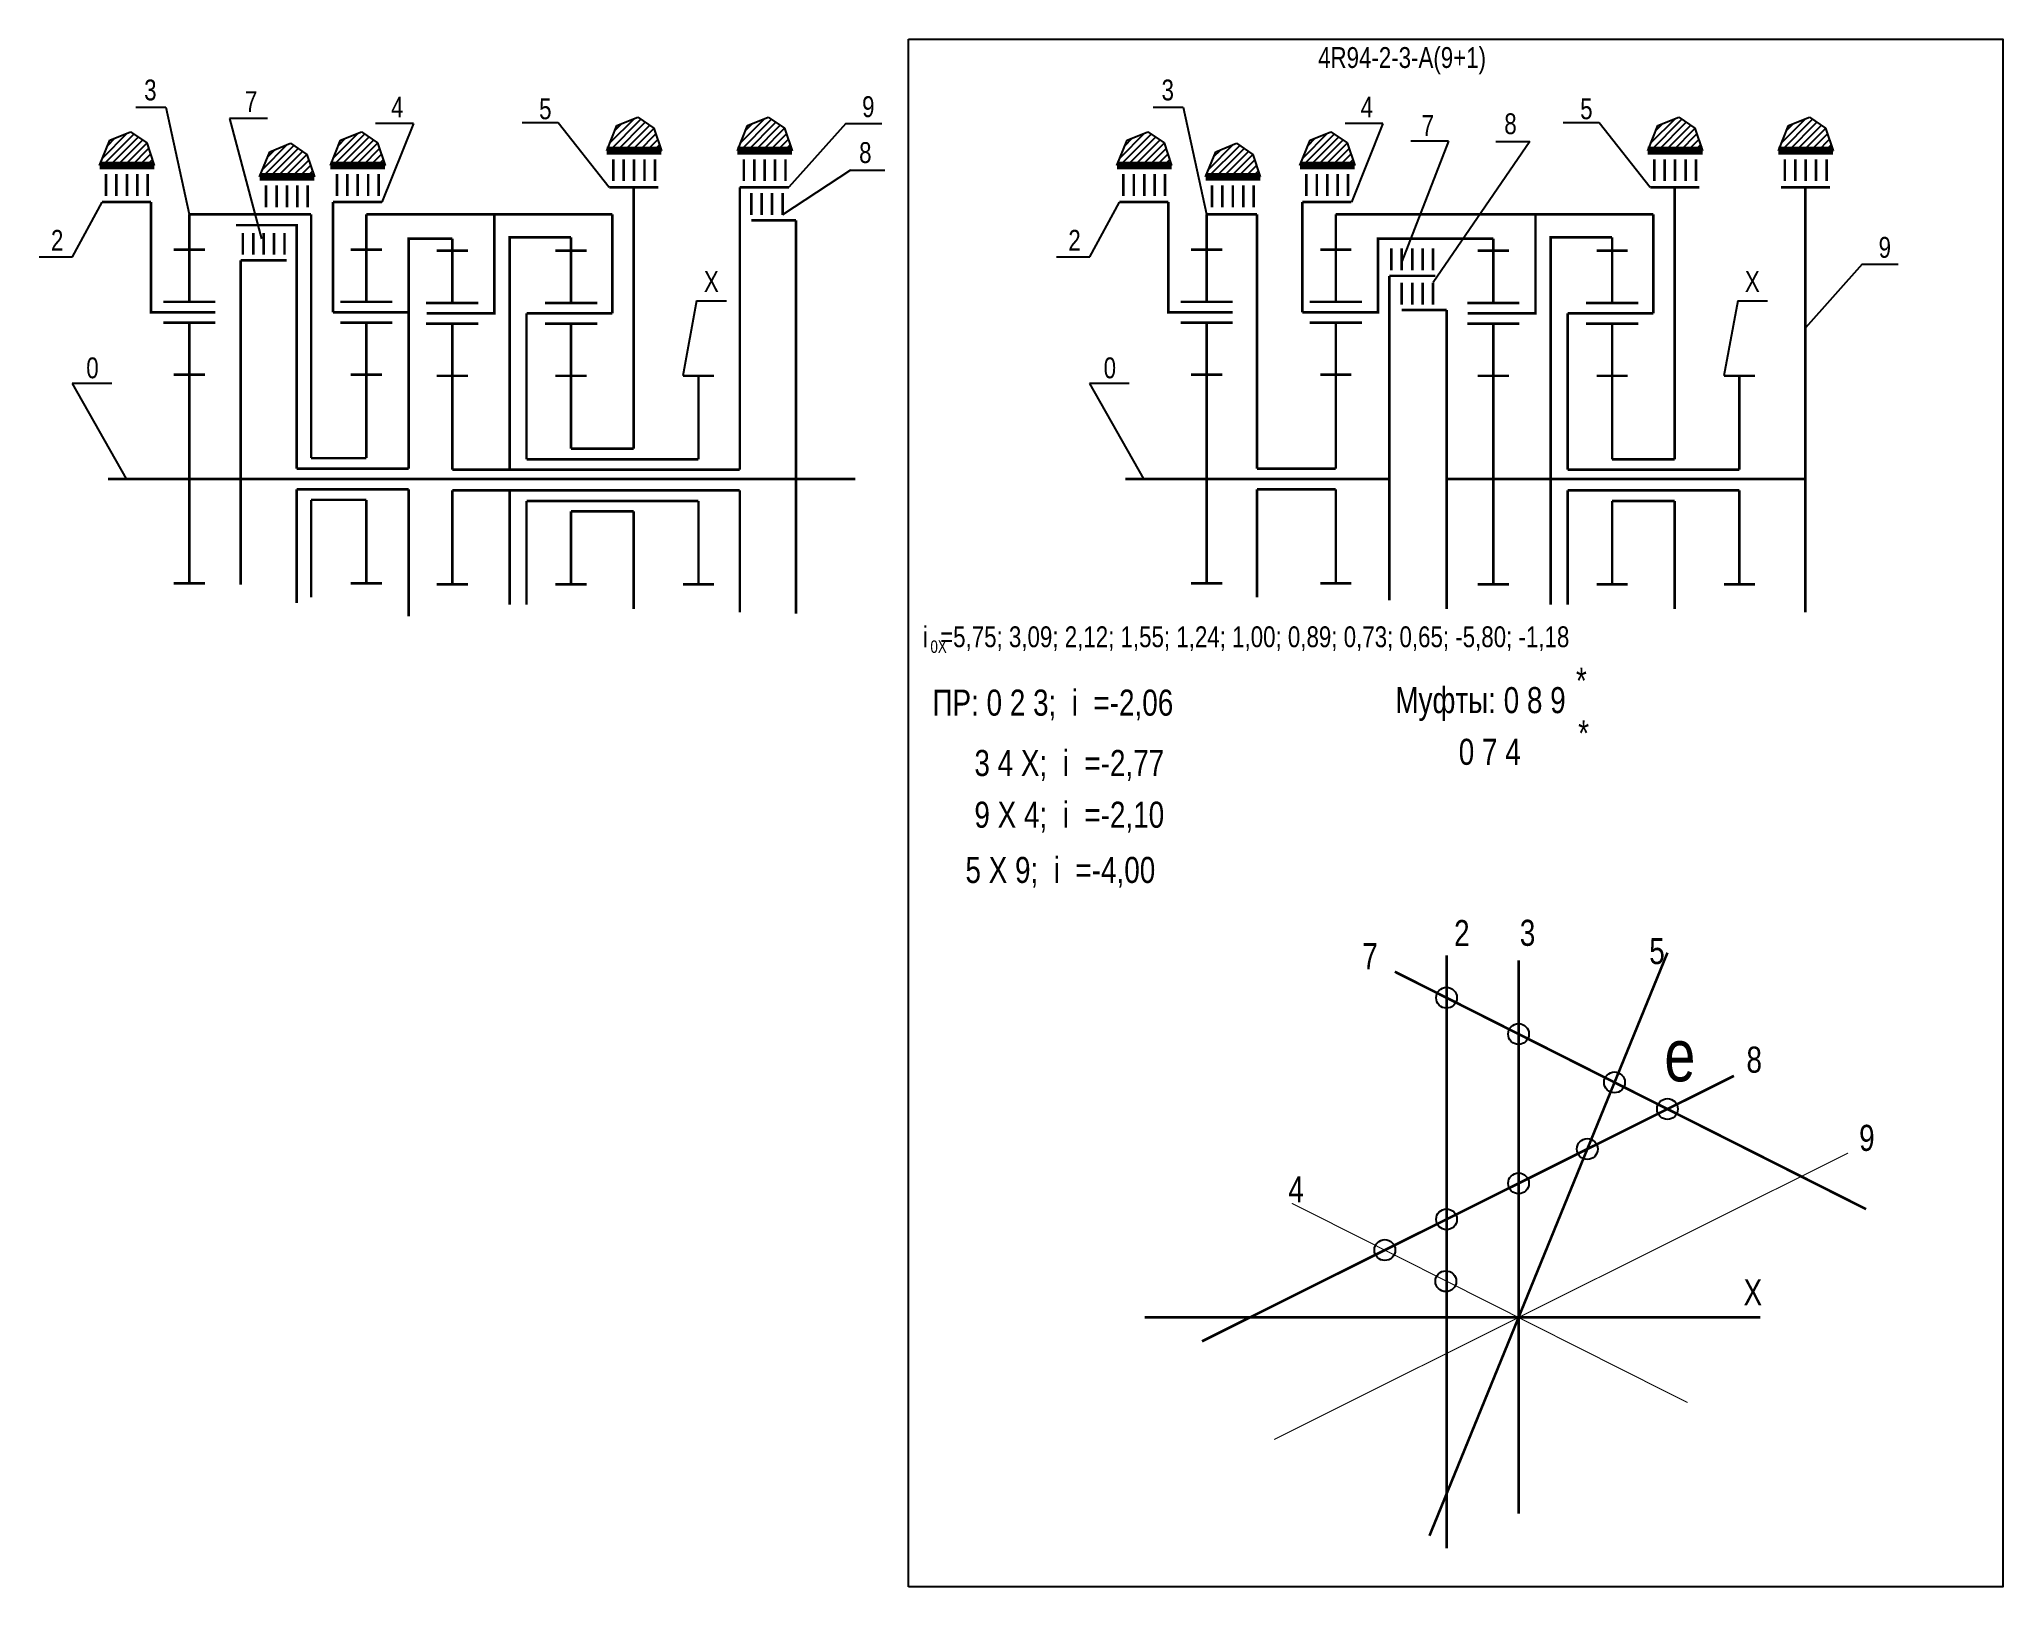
# Model space of a CAD drawing. Extents: x -519 to -142, y 153 to 450.
import ezdxf

# ---------------------------------------------------------------- set-up
doc = ezdxf.new("R2010")
doc.units = 0
doc.header["$LTSCALE"] = 15
doc.layers.get('DEFPOINTS').update_dxf_attribs({"linetype": 'CONTINUOUS'})
doc.layers.add('DIM', color=92, linetype='CONTINUOUS')
doc.layers.add('MAIN', color=5, linetype='CONTINUOUS')
doc.styles.add('AMK', font='amk.shx', dxfattribs={"width": 0.8})

msp = doc.modelspace()

# ---------------------------------------------------------------- hatches: boundary and pattern name
at = {"layer": 'DIM'}
h = msp.add_hatch(dxfattribs=at)
h.set_pattern_fill('_USER', color=0, angle=45, style=0, pattern_type=0)
h.set_pattern_definition([(45, (-158.0659, 2.7853), (-0.7071068, 0.7071068), [])])
h.paths.add_polyline_path([(-408.36, 433.3), (-410.31, 428.48), (-399.81, 428.48), (-401.26, 432.81), (-404.37, 434.92)])
h = msp.add_hatch(dxfattribs=at)
h.set_pattern_fill('_USER', color=0, angle=45, style=0, pattern_type=0)
h.set_pattern_definition([(45, (-133.0024, 2.7853), (-0.7071068, 0.7071068), [])])
h.paths.add_polyline_path([(-383.3, 433.3), (-385.24, 428.48), (-374.75, 428.48), (-376.19, 432.81), (-379.31, 434.92)])
h = msp.add_hatch(dxfattribs=at)
h.set_pattern_fill('_USER', color=0, angle=45, style=0, pattern_type=0)
h.set_pattern_definition([(45, (41.7021, 2.7853), (-0.7071068, 0.7071068), [])])
h.paths.add_polyline_path([(-208.59, 433.3), (-210.54, 428.48), (-200.04, 428.48), (-201.49, 432.81), (-204.61, 434.92)])
h = msp.add_hatch(dxfattribs=at)
h.set_pattern_fill('_USER', color=0, angle=45, style=0, pattern_type=0)
h.set_pattern_definition([(45, (66.7656, 2.7853), (-0.7071068, 0.7071068), [])])
h.paths.add_polyline_path([(-183.53, 433.3), (-185.47, 428.48), (-174.98, 428.48), (-176.43, 432.81), (-179.54, 434.92)])
h = msp.add_hatch(dxfattribs=at)
h.set_pattern_fill('_USER', color=0, angle=45, style=0, pattern_type=0)
h.set_pattern_definition([(45, (-255.3971, -0.0486), (-0.7071068, 0.7071068), [])])
h.paths.add_polyline_path([(-505.69, 430.47), (-507.64, 425.65), (-497.14, 425.65), (-498.59, 429.97), (-501.7, 432.09)])
h = msp.add_hatch(dxfattribs=at)
h.set_pattern_fill('_USER', color=0, angle=45, style=0, pattern_type=0)
h.set_pattern_definition([(45, (-224.6767, -2.2392), (-0.7071068, 0.7071068), [])])
h.paths.add_polyline_path([(-474.97, 428.28), (-476.92, 423.46), (-466.42, 423.46), (-467.87, 427.78), (-470.98, 429.9)])
h = msp.add_hatch(dxfattribs=at)
h.set_pattern_fill('_USER', color=0, angle=45, style=0, pattern_type=0)
h.set_pattern_definition([(45, (-211.0951, -0.0486), (-0.7071068, 0.7071068), [])])
h.paths.add_polyline_path([(-461.39, 430.47), (-463.33, 425.65), (-452.84, 425.65), (-454.29, 429.97), (-457.4, 432.09)])
h = msp.add_hatch(dxfattribs=at)
h.set_pattern_fill('_USER', color=0, angle=45, style=0, pattern_type=0)
h.set_pattern_definition([(45, (-60.1665, -0.0486), (-0.7071068, 0.7071068), [])])
h.paths.add_polyline_path([(-310.46, 430.47), (-312.41, 425.65), (-301.91, 425.65), (-303.36, 429.97), (-306.47, 432.09)])
h = msp.add_hatch(dxfattribs=at)
h.set_pattern_fill('_USER', color=0, angle=45, style=0, pattern_type=0)
h.set_pattern_definition([(45, (-43.1641, -2.2392), (-0.7071068, 0.7071068), [])])
h.paths.add_polyline_path([(-293.46, 428.28), (-295.4, 423.46), (-284.91, 423.46), (-286.36, 427.78), (-289.47, 429.9)])
h = msp.add_hatch(dxfattribs=at)
h.set_pattern_fill('_USER', color=0, angle=45, style=0, pattern_type=0)
h.set_pattern_definition([(45, (-25.0451, -0.0486), (-0.7071068, 0.7071068), [])])
h.paths.add_polyline_path([(-275.34, 430.47), (-277.29, 425.65), (-266.79, 425.65), (-268.24, 429.97), (-271.35, 432.09)])

# ---------------------------------------------------------------- linework, layer by layer
at = {"layer": 'DEFPOINTS', "const_width": 0.2}
for points in [[(-192.9, 237.55), (-259.09, 270.91)], [(-296.08, 199.97), (-194.02, 250.91)], [(-282.25, 181.13), (-172.12, 236.1)], [(-202.92, 188.21), (-278.84, 226.46)]]:
    msp.add_lwpolyline(points, dxfattribs=at)
at = {"layer": 'DEFPOINTS', "color": 0, "lineweight": 50, "const_width": 0.5}
msp.add_lwpolyline([(-307.11, 204.55), (-188.97, 204.55)], dxfattribs=at)
at = {"layer": 'DIM', "color": 0}
for p, q in [((-500.69, 436.84), (-494.95, 436.84)), ((-494.95, 436.84), (-490.43, 416.29)), ((-475.43, 434.64), (-482.69, 434.64)), ((-482.69, 434.64), (-476.57, 411.59)), ((-447.42, 433.72), (-454.67, 433.72)), ((-447.42, 433.72), (-453.46, 418.63)), ((-426.56, 433.89), (-419.62, 433.89)), ((-419.62, 433.89), (-409.84, 421.47)), ((-410.31, 428.48), (-408.36, 433.3)), ((-408.36, 433.3), (-404.37, 434.92)), ((-404.37, 434.92), (-401.26, 432.81)), ((-385.24, 428.48), (-383.3, 433.3)), ((-383.3, 433.3), (-379.31, 434.92)), ((-379.31, 434.92), (-376.19, 432.81)), ((-364.44, 433.73), (-375.36, 421.47)), ((-364.44, 433.73), (-357.53, 433.73)), ((-305.46, 436.84), (-299.72, 436.84)), ((-299.72, 436.84), (-295.2, 416.29)), ((-261.37, 433.72), (-268.62, 433.72)), ((-261.37, 433.72), (-267.41, 418.63)), ((-226.79, 433.89), (-219.85, 433.89)), ((-219.85, 433.89), (-210.07, 421.47)), ((-210.54, 428.48), (-208.59, 433.3)), ((-208.59, 433.3), (-204.61, 434.92)), ((-204.61, 434.92), (-201.49, 432.81)), ((-185.47, 428.48), (-183.53, 433.3)), ((-183.53, 433.3), (-179.54, 434.92)), ((-179.54, 434.92), (-176.43, 432.81)), ((-507.64, 425.65), (-505.69, 430.47)), ((-505.69, 430.47), (-501.7, 432.09)), ((-501.7, 432.09), (-498.59, 429.97)), ((-498.59, 429.97), (-497.14, 425.65)), ((-474.97, 428.28), (-470.98, 429.9)), ((-470.98, 429.9), (-467.87, 427.78)), ((-463.33, 425.65), (-461.39, 430.47)), ((-461.39, 430.47), (-457.4, 432.09)), ((-457.4, 432.09), (-454.29, 429.97)), ((-454.29, 429.97), (-452.84, 425.65)), ((-401.26, 432.81), (-399.81, 428.48)), ((-376.19, 432.81), (-374.75, 428.48)), ((-312.41, 425.65), (-310.46, 430.47)), ((-310.46, 430.47), (-306.47, 432.09)), ((-306.47, 432.09), (-303.36, 429.97)), ((-303.36, 429.97), (-301.91, 425.65)), ((-293.46, 428.28), (-289.47, 429.9)), ((-289.47, 429.9), (-286.36, 427.78)), ((-277.29, 425.65), (-275.34, 430.47)), ((-275.34, 430.47), (-271.35, 432.09)), ((-271.35, 432.09), (-268.24, 429.97)), ((-268.24, 429.97), (-266.79, 425.65)), ((-248.76, 430.29), (-257.75, 407.23)), ((-248.76, 430.29), (-256.02, 430.29)), ((-233.16, 430.27), (-251.75, 403.16)), ((-239.73, 430.27), (-233.16, 430.27)), ((-201.49, 432.81), (-200.04, 428.48)), ((-176.43, 432.81), (-174.98, 428.48)), ((-476.92, 423.46), (-474.97, 428.28)), ((-467.87, 427.78), (-466.42, 423.46)), ((-295.4, 423.46), (-293.46, 428.28)), ((-286.36, 427.78), (-284.91, 423.46)), ((-363.53, 424.74), (-376.58, 416.15)), ((-363.53, 424.74), (-356.96, 424.74)), ((-512.86, 408.12), (-507.17, 418.63)), ((-317.62, 408.12), (-311.94, 418.63)), ((-519.21, 408.12), (-512.86, 408.12)), ((-323.98, 408.12), (-317.62, 408.12)), ((-169.38, 406.73), (-180.3, 394.46)), ((-169.38, 406.73), (-162.47, 406.73)), ((-393.06, 399.65), (-395.71, 385.27)), ((-393.06, 399.65), (-387.33, 399.65)), ((-193.29, 399.65), (-195.95, 385.27)), ((-193.29, 399.65), (-187.56, 399.65)), ((-505.28, 383.83), (-512.89, 383.83)), ((-512.89, 383.83), (-502.53, 365.47)), ((-310.05, 383.83), (-317.66, 383.83)), ((-317.66, 383.83), (-307.3, 365.47))]:
    msp.add_line(p, q, dxfattribs=at)
at = {"layer": 'DIM', "color": 0, "const_width": 0.5}
for points in [[(-494.97, 397.47), (-497.76, 397.47), (-497.76, 418.63)], [(-462.87, 397.47), (-462.87, 418.63)], [(-405.13, 371.27), (-405.13, 421.47)], [(-384.78, 367.27), (-384.78, 421.47)], [(-299.74, 397.47), (-302.53, 397.47), (-302.53, 418.63)], [(-276.82, 397.47), (-276.82, 418.63)], [(-205.37, 369.27), (-205.37, 421.47)], [(-180.3, 339.89), (-180.3, 421.47)], [(-490.43, 416.29), (-467.04, 416.29)], [(-467.04, 416.29), (-467.04, 397.47)], [(-456.46, 416.29), (-409.25, 416.29)], [(-435.49, 397.27), (-431.86, 397.27), (-431.86, 416.29)], [(-409.25, 416.29), (-409.25, 397.27)], [(-382.58, 415.1), (-373.98, 415.1)], [(-373.98, 415.1), (-373.98, 339.64)], [(-295.2, 416.29), (-285.53, 416.29)], [(-285.53, 416.29), (-285.53, 397.47)], [(-270.41, 416.29), (-209.48, 416.29)], [(-235.73, 397.27), (-232.09, 397.27), (-232.09, 416.29)], [(-209.48, 416.29), (-209.48, 397.27)], [(-481.45, 414.19), (-469.83, 414.19), (-469.83, 367.47)], [(-451.48, 397.47), (-448.35, 397.47), (-448.35, 411.57), (-439.97, 411.57)], [(-417.15, 411.87), (-428.96, 411.87), (-428.96, 367.27)], [(-265.43, 397.47), (-262.3, 397.47), (-262.3, 411.57), (-240.2, 411.57)], [(-217.38, 411.87), (-229.19, 411.87), (-229.19, 341.35)], [(-480.57, 407.45), (-471.74, 407.45)], [(-480.57, 407.45), (-480.57, 345.17)], [(-260.16, 404.46), (-251.34, 404.46)], [(-260.16, 404.46), (-260.16, 342.18)], [(-467.04, 397.47), (-467.04, 369.47)], [(-448.35, 397.47), (-448.35, 367.47)], [(-425.71, 397.27), (-425.71, 369.27)], [(-285.53, 397.47), (-285.53, 367.47)], [(-257.75, 397.91), (-249.15, 397.91)], [(-249.15, 397.91), (-249.15, 340.53)], [(-225.94, 397.27), (-225.94, 367.27)], [(-467.04, 369.47), (-456.46, 369.47)], [(-425.71, 369.27), (-392.71, 369.27)], [(-417.15, 371.27), (-405.13, 371.27)], [(-217.38, 369.27), (-205.37, 369.27)], [(-506.02, 365.47), (-498.83, 365.47)], [(-503.37, 365.47), (-459.93, 365.47)], [(-469.83, 367.47), (-448.35, 367.47)], [(-459.93, 365.47), (-362.6, 365.47)], [(-439.97, 367.27), (-384.78, 367.27)], [(-310.79, 365.47), (-303.6, 365.47)], [(-303.6, 365.47), (-260.16, 365.47)], [(-285.53, 367.47), (-270.41, 367.47)], [(-249.15, 365.47), (-180.3, 365.47)], [(-225.94, 367.27), (-192.95, 367.27)], [(-469.83, 363.47), (-448.35, 363.47)], [(-469.83, 363.47), (-469.83, 341.67)], [(-467.04, 361.47), (-467.04, 342.74)], [(-467.04, 361.47), (-456.46, 361.47)], [(-448.35, 363.47), (-448.35, 339.08)], [(-439.97, 363.27), (-384.78, 363.27)], [(-428.96, 363.27), (-428.96, 341.35)], [(-384.78, 339.89), (-384.78, 363.27)], [(-285.53, 363.47), (-285.53, 342.74)], [(-285.53, 363.47), (-270.41, 363.47)], [(-225.94, 363.27), (-192.95, 363.27)], [(-225.94, 363.27), (-225.94, 341.35)], [(-425.71, 361.27), (-392.71, 361.27)], [(-425.71, 361.27), (-425.71, 341.35)], [(-417.15, 359.27), (-405.13, 359.27)], [(-405.13, 340.55), (-405.13, 359.27)], [(-217.38, 361.27), (-205.37, 361.27)], [(-205.37, 340.55), (-205.37, 361.27)], [(-206.77, 274.55), (-252.44, 162.65)], [(-249.16, 274.08), (-249.16, 160.24)], [(-235.34, 273.08), (-235.34, 166.87)], [(-259.09, 270.91), (-168.64, 225.33)], [(-194.02, 250.91), (-296.08, 199.97)]]:
    msp.add_lwpolyline(points, dxfattribs=at)
at = {"layer": 'DIM', "color": 0}
for centre in [(-249.16, 265.91), (-235.34, 258.94), (-216.93, 249.66), (-206.77, 244.55), (-222.15, 236.87), (-235.34, 230.28), (-249.16, 223.38), (-261, 217.48), (-249.29, 211.5)]:
    msp.add_circle(centre, 2, dxfattribs=at)
at = {"layer": 'MAIN'}
for points in [[(-352.43, 152.87), (-352.43, 449.87)], [(-352.43, 449.87), (-142.43, 449.87), (-142.43, 152.87), (-352.43, 152.87)]]:
    msp.add_lwpolyline(points, dxfattribs=at)
at = {"layer": 'MAIN', "color": 0}
for points, const_width in [([(-507.64, 425.65), (-497.14, 425.65)], 1.5), ([(-463.33, 425.65), (-452.84, 425.65)], 1.5), ([(-410.31, 428.48), (-399.81, 428.48)], 1.5), ([(-401.07, 426.83), (-401.07, 422.64)], 0.5), ([(-385.24, 428.48), (-374.75, 428.48)], 1.5), ([(-376.01, 426.83), (-376.01, 422.64)], 0.5), ([(-312.41, 425.65), (-301.91, 425.65)], 1.5), ([(-277.29, 425.65), (-266.79, 425.65)], 1.5), ([(-210.54, 428.48), (-200.04, 428.48)], 1.5), ([(-201.3, 426.83), (-201.3, 422.64)], 0.5), ([(-185.47, 428.48), (-174.98, 428.48)], 1.5), ([(-176.24, 426.83), (-176.24, 422.64)], 0.5), ([(-498.4, 424), (-498.4, 419.8)], 0.5), ([(-476.92, 423.46), (-466.42, 423.46)], 1.5), ([(-467.68, 421.81), (-467.68, 417.61)], 0.5), ([(-454.1, 424), (-454.1, 419.8)], 0.5), ([(-303.17, 424), (-303.17, 419.8)], 0.5), ([(-295.4, 423.46), (-284.91, 423.46)], 1.5), ([(-286.17, 421.81), (-286.17, 417.61)], 0.5), ([(-268.05, 424), (-268.05, 419.8)], 0.5), ([(-507.17, 418.63), (-497.76, 418.63)], 0.5), ([(-462.87, 418.63), (-453.46, 418.63)], 0.5), ([(-409.84, 421.47), (-400.43, 421.47)], 0.5), ([(-384.78, 421.47), (-375.36, 421.47)], 0.5), ([(-376.58, 420.35), (-376.58, 416.15)], 0.5), ([(-311.94, 418.63), (-302.53, 418.63)], 0.5), ([(-276.82, 418.63), (-267.41, 418.63)], 0.5), ([(-210.07, 421.47), (-200.66, 421.47)], 0.5), ([(-185.01, 421.47), (-175.6, 421.47)], 0.5), ([(-490.43, 409.47), (-490.43, 416.29)], 0.5), ([(-456.46, 409.47), (-456.46, 416.29)], 0.5), ([(-295.2, 409.47), (-295.2, 416.29)], 0.5), ([(-270.41, 409.47), (-270.41, 416.29)], 0.5), ([(-472.15, 412.7), (-472.15, 408.5)], 0.5), ([(-439.97, 409.27), (-439.97, 411.57)], 0.5), ([(-417.15, 399.27), (-417.15, 411.87)], 0.5), ([(-240.2, 409.27), (-240.2, 411.57)], 0.5), ([(-217.38, 399.27), (-217.38, 411.87)], 0.5), ([(-490.43, 409.47), (-493.43, 409.47)], 0.5), ([(-490.43, 399.47), (-490.43, 409.47)], 0.5), ([(-490.43, 409.47), (-487.43, 409.47)], 0.5), ([(-456.46, 409.47), (-459.46, 409.47)], 0.5), ([(-456.46, 399.47), (-456.46, 409.47)], 0.5), ([(-456.46, 409.47), (-453.46, 409.47)], 0.5), ([(-439.97, 409.27), (-442.97, 409.27)], 0.5), ([(-439.97, 399.27), (-439.97, 409.27)], 0.5), ([(-439.97, 409.27), (-436.97, 409.27)], 0.5), ([(-417.15, 409.27), (-420.15, 409.27)], 0.5), ([(-417.15, 409.27), (-414.15, 409.27)], 0.5), ([(-295.2, 409.47), (-298.2, 409.47)], 0.5), ([(-295.2, 399.47), (-295.2, 409.47)], 0.5), ([(-295.2, 409.47), (-292.2, 409.47)], 0.5), ([(-270.41, 409.47), (-273.41, 409.47)], 0.5), ([(-270.41, 399.47), (-270.41, 409.47)], 0.5), ([(-270.41, 409.47), (-267.41, 409.47)], 0.5), ([(-251.75, 409.71), (-251.75, 405.51)], 0.5), ([(-240.2, 409.27), (-243.2, 409.27)], 0.5), ([(-240.2, 399.27), (-240.2, 409.27)], 0.5), ([(-240.2, 409.27), (-237.2, 409.27)], 0.5), ([(-217.38, 409.27), (-220.38, 409.27)], 0.5), ([(-217.38, 409.27), (-214.38, 409.27)], 0.5), ([(-251.75, 403.16), (-251.75, 398.96)], 0.5), ([(-490.43, 395.47), (-495.43, 395.47)], 0.5), ([(-485.43, 397.47), (-494.97, 397.47)], 0.5), ([(-490.43, 385.47), (-490.43, 395.47), (-485.43, 395.47)], 0.5), ([(-451.48, 397.47), (-462.87, 397.47)], 0.5), ([(-456.46, 395.47), (-461.46, 395.47)], 0.5), ([(-456.46, 385.47), (-456.46, 395.47), (-451.46, 395.47)], 0.5), ([(-435.49, 397.27), (-444.85, 397.27)], 0.5), ([(-409.25, 397.27), (-425.71, 397.27)], 0.5), ([(-295.2, 395.47), (-300.2, 395.47)], 0.5), ([(-290.2, 397.47), (-299.74, 397.47)], 0.5), ([(-295.2, 385.47), (-295.2, 395.47), (-290.2, 395.47)], 0.5), ([(-265.43, 397.47), (-276.82, 397.47)], 0.5), ([(-270.41, 395.47), (-275.41, 395.47)], 0.5), ([(-270.41, 385.47), (-270.41, 395.47), (-265.41, 395.47)], 0.5), ([(-235.73, 397.27), (-245.08, 397.27)], 0.5), ([(-209.48, 397.27), (-225.94, 397.27)], 0.5), ([(-439.97, 395.27), (-444.97, 395.27)], 0.5), ([(-439.97, 385.27), (-439.97, 395.27), (-434.97, 395.27)], 0.5), ([(-417.15, 395.27), (-422.15, 395.27)], 0.5), ([(-417.15, 385.27), (-417.15, 395.27), (-412.15, 395.27)], 0.5), ([(-240.2, 395.27), (-245.2, 395.27)], 0.5), ([(-240.2, 385.27), (-240.2, 395.27), (-235.2, 395.27)], 0.5), ([(-217.38, 395.27), (-222.38, 395.27)], 0.5), ([(-217.38, 385.27), (-217.38, 395.27), (-212.38, 395.27)], 0.5), ([(-490.43, 385.47), (-493.43, 385.47)], 0.5), ([(-490.43, 365.47), (-490.43, 385.47)], 0.5), ([(-490.43, 385.47), (-487.43, 385.47)], 0.5), ([(-456.46, 385.47), (-459.46, 385.47)], 0.5), ([(-456.46, 369.47), (-456.46, 385.47)], 0.5), ([(-456.46, 385.47), (-453.46, 385.47)], 0.5), ([(-439.97, 385.27), (-442.97, 385.27)], 0.5), ([(-439.97, 367.27), (-439.97, 385.27)], 0.5), ([(-439.97, 385.27), (-436.97, 385.27)], 0.5), ([(-417.15, 385.27), (-420.15, 385.27)], 0.5), ([(-417.15, 371.27), (-417.15, 385.27)], 0.5), ([(-417.15, 385.27), (-414.15, 385.27)], 0.5), ([(-392.71, 385.27), (-395.71, 385.27)], 0.5), ([(-392.71, 369.27), (-392.71, 385.27)], 0.5), ([(-392.71, 385.27), (-389.71, 385.27)], 0.5), ([(-295.2, 385.47), (-298.2, 385.47)], 0.5), ([(-295.2, 365.47), (-295.2, 385.47)], 0.5), ([(-295.2, 385.47), (-292.2, 385.47)], 0.5), ([(-270.41, 385.47), (-273.41, 385.47)], 0.5), ([(-270.41, 367.47), (-270.41, 385.47)], 0.5), ([(-270.41, 385.47), (-267.41, 385.47)], 0.5), ([(-240.2, 385.27), (-243.2, 385.27)], 0.5), ([(-240.2, 365.47), (-240.2, 385.27)], 0.5), ([(-240.2, 385.27), (-237.2, 385.27)], 0.5), ([(-217.38, 385.27), (-220.38, 385.27)], 0.5), ([(-217.38, 369.27), (-217.38, 385.27)], 0.5), ([(-217.38, 385.27), (-214.38, 385.27)], 0.5), ([(-192.95, 385.27), (-195.95, 385.27)], 0.5), ([(-192.95, 367.27), (-192.95, 385.27)], 0.5), ([(-192.95, 385.27), (-189.95, 385.27)], 0.5), ([(-490.43, 365.47), (-490.43, 345.47)], 0.5), ([(-295.2, 365.47), (-295.2, 345.47)], 0.5), ([(-240.2, 365.47), (-240.2, 345.27)], 0.5), ([(-456.46, 361.47), (-456.46, 345.47)], 0.5), ([(-439.97, 363.27), (-439.97, 345.27)], 0.5), ([(-270.41, 363.47), (-270.41, 345.47)], 0.5), ([(-192.95, 363.27), (-192.95, 345.27)], 0.5), ([(-417.15, 359.27), (-417.15, 345.27)], 0.5), ([(-392.71, 361.27), (-392.71, 345.27)], 0.5), ([(-217.38, 361.27), (-217.38, 345.27)], 0.5), ([(-490.43, 345.47), (-493.43, 345.47)], 0.5), ([(-490.43, 345.47), (-487.43, 345.47)], 0.5), ([(-456.46, 345.47), (-459.46, 345.47)], 0.5), ([(-456.46, 345.47), (-453.46, 345.47)], 0.5), ([(-439.97, 345.27), (-442.97, 345.27)], 0.5), ([(-439.97, 345.27), (-436.97, 345.27)], 0.5), ([(-417.15, 345.27), (-420.15, 345.27)], 0.5), ([(-417.15, 345.27), (-414.15, 345.27)], 0.5), ([(-392.71, 345.27), (-395.71, 345.27)], 0.5), ([(-392.71, 345.27), (-389.71, 345.27)], 0.5), ([(-295.2, 345.47), (-298.2, 345.47)], 0.5), ([(-295.2, 345.47), (-292.2, 345.47)], 0.5), ([(-270.41, 345.47), (-273.41, 345.47)], 0.5), ([(-270.41, 345.47), (-267.41, 345.47)], 0.5), ([(-240.2, 345.27), (-243.2, 345.27)], 0.5), ([(-240.2, 345.27), (-237.2, 345.27)], 0.5), ([(-217.38, 345.27), (-220.38, 345.27)], 0.5), ([(-217.38, 345.27), (-214.38, 345.27)], 0.5), ([(-192.95, 345.27), (-195.95, 345.27)], 0.5), ([(-192.95, 345.27), (-189.95, 345.27)], 0.5)]:
    msp.add_lwpolyline(points, dxfattribs=dict(at, const_width=const_width))
for points in [[(-409.07, 426.83, 0.5, 0.5, 0), (-409.07, 422.64, 0.5, 0.5, 0)], [(-407.07, 426.83, 0.5, 0.5, 0), (-407.07, 422.64, 0.5, 0.5, 0)], [(-405.07, 426.83, 0.5, 0.5, 0), (-405.07, 422.64, 0.5, 0.5, 0)], [(-403.07, 426.83, 0.5, 0.5, 0), (-403.07, 422.64, 0.5, 0.5, 0)], [(-384.01, 426.83, 0.5, 0.5, 0), (-384.01, 422.64, 0.5, 0.5, 0)], [(-382.01, 426.83, 0.5, 0.5, 0), (-382.01, 422.64, 0.5, 0.5, 0)], [(-380.01, 426.83, 0.5, 0.5, 0), (-380.01, 422.64, 0.5, 0.5, 0)], [(-378.01, 426.83, 0.5, 0.5, 0), (-378.01, 422.64, 0.5, 0.5, 0)], [(-209.3, 426.83, 0.5, 0.5, 0), (-209.3, 422.64, 0.5, 0.5, 0)], [(-207.3, 426.83, 0.5, 0.5, 0), (-207.3, 422.64, 0.5, 0.5, 0)], [(-205.3, 426.83, 0.5, 0.5, 0), (-205.3, 422.64, 0.5, 0.5, 0)], [(-203.3, 426.83, 0.5, 0.5, 0), (-203.3, 422.64, 0.5, 0.5, 0)], [(-184.24, 426.83, 0.5, 0.5, 0), (-184.24, 422.64, 0.5, 0.5, 0)], [(-182.24, 426.83, 0.5, 0.5, 0), (-182.24, 422.64, 0.5, 0.5, 0)], [(-180.24, 426.83, 0.5, 0.5, 0), (-180.24, 422.64, 0.5, 0.5, 0)], [(-178.24, 426.83, 0.5, 0.5, 0), (-178.24, 422.64, 0.5, 0.5, 0)], [(-506.4, 424, 0.5, 0.5, 0), (-506.4, 419.8, 0.5, 0.5, 0)], [(-504.4, 424, 0.5, 0.5, 0), (-504.4, 419.8, 0.5, 0.5, 0)], [(-502.4, 424, 0.5, 0.5, 0), (-502.4, 419.8, 0.5, 0.5, 0)], [(-500.4, 424, 0.5, 0.5, 0), (-500.4, 419.8, 0.5, 0.5, 0)], [(-475.68, 421.81, 0.5, 0.5, 0), (-475.68, 417.61, 0.5, 0.5, 0)], [(-473.68, 421.81, 0.5, 0.5, 0), (-473.68, 417.61, 0.5, 0.5, 0)], [(-471.68, 421.81, 0.5, 0.5, 0), (-471.68, 417.61, 0.5, 0.5, 0)], [(-469.68, 421.81, 0.5, 0.5, 0), (-469.68, 417.61, 0.5, 0.5, 0)], [(-462.1, 424, 0.5, 0.5, 0), (-462.1, 419.8, 0.5, 0.5, 0)], [(-460.1, 424, 0.5, 0.5, 0), (-460.1, 419.8, 0.5, 0.5, 0)], [(-458.1, 424, 0.5, 0.5, 0), (-458.1, 419.8, 0.5, 0.5, 0)], [(-456.1, 424, 0.5, 0.5, 0), (-456.1, 419.8, 0.5, 0.5, 0)], [(-311.17, 424, 0.5, 0.5, 0), (-311.17, 419.8, 0.5, 0.5, 0)], [(-309.17, 424, 0.5, 0.5, 0), (-309.17, 419.8, 0.5, 0.5, 0)], [(-307.17, 424, 0.5, 0.5, 0), (-307.17, 419.8, 0.5, 0.5, 0)], [(-305.17, 424, 0.5, 0.5, 0), (-305.17, 419.8, 0.5, 0.5, 0)], [(-294.17, 421.81, 0.5, 0.5, 0), (-294.17, 417.61, 0.5, 0.5, 0)], [(-292.17, 421.81, 0.5, 0.5, 0), (-292.17, 417.61, 0.5, 0.5, 0)], [(-290.17, 421.81, 0.5, 0.5, 0), (-290.17, 417.61, 0.5, 0.5, 0)], [(-288.17, 421.81, 0.5, 0.5, 0), (-288.17, 417.61, 0.5, 0.5, 0)], [(-276.05, 424, 0.5, 0.5, 0), (-276.05, 419.8, 0.5, 0.5, 0)], [(-274.05, 424, 0.5, 0.5, 0), (-274.05, 419.8, 0.5, 0.5, 0)], [(-272.05, 424, 0.5, 0.5, 0), (-272.05, 419.8, 0.5, 0.5, 0)], [(-270.05, 424, 0.5, 0.5, 0), (-270.05, 419.8, 0.5, 0.5, 0)], [(-382.58, 420.35, 0.5, 0.5, 0), (-382.58, 416.15, 0.5, 0.5, 0)], [(-380.58, 420.35, 0.5, 0.5, 0), (-380.58, 416.15, 0.5, 0.5, 0)], [(-378.58, 420.35, 0.5, 0.5, 0), (-378.58, 416.15, 0.5, 0.5, 0)], [(-480.15, 412.7, 0.5, 0.5, 0), (-480.15, 408.5, 0.5, 0.5, 0)], [(-478.15, 412.7, 0.5, 0.5, 0), (-478.15, 408.5, 0.5, 0.5, 0)], [(-476.15, 412.7, 0.5, 0.5, 0), (-476.15, 408.5, 0.5, 0.5, 0)], [(-474.15, 412.7, 0.5, 0.5, 0), (-474.15, 408.5, 0.5, 0.5, 0)], [(-259.75, 409.71, 0.5, 0.5, 0), (-259.75, 405.51, 0.5, 0.5, 0)], [(-257.75, 409.71, 0.5, 0.5, 0), (-257.75, 405.51, 0.5, 0.5, 0)], [(-255.75, 409.71, 0.5, 0.5, 0), (-255.75, 405.51, 0.5, 0.5, 0)], [(-253.75, 409.71, 0.5, 0.5, 0), (-253.75, 405.51, 0.5, 0.5, 0)], [(-257.75, 403.16, 0.5, 0.5, 0), (-257.75, 398.96, 0.5, 0.5, 0)], [(-255.75, 403.16, 0.5, 0.5, 0), (-255.75, 398.96, 0.5, 0.5, 0)], [(-253.75, 403.16, 0.5, 0.5, 0), (-253.75, 398.96, 0.5, 0.5, 0)], [(-485.43, 399.47, 0.5, 0.5, 0), (-495.43, 399.47, 0.5, 0.5, 0)], [(-451.46, 399.47, 0.5, 0.5, 0), (-461.46, 399.47, 0.5, 0.5, 0)], [(-434.97, 399.27, 0.5, 0.5, 0), (-444.97, 399.27, 0.5, 0.5, 0)], [(-412.15, 399.27, 0.5, 0.5, 0), (-422.15, 399.27, 0.5, 0.5, 0)], [(-290.2, 399.47, 0.5, 0.5, 0), (-300.2, 399.47, 0.5, 0.5, 0)], [(-265.41, 399.47, 0.5, 0.5, 0), (-275.41, 399.47, 0.5, 0.5, 0)], [(-235.2, 399.27, 0.5, 0.5, 0), (-245.2, 399.27, 0.5, 0.5, 0)], [(-212.38, 399.27, 0.5, 0.5, 0), (-222.38, 399.27, 0.5, 0.5, 0)]]:
    msp.add_lwpolyline(points, format="xyseb", dxfattribs=at)

# ---------------------------------------------------------------- texts
at = {"layer": 'DIM', "color": 0, "style": 'AMK', "width": 0.8}
for s, height, p in [('4R94-2-3-A(9+1)', 4, (-273.81, 444.36)), ('3', 4, (-499.08, 438.13)), ('3', 4, (-303.85, 438.13)), ('7', 4, (-479.75, 435.9)), ('4', 4, (-451.7, 434.86)), ('5', 4, (-423.29, 434.52)), ('9', 4, (-361.31, 434.93)), ('4', 4, (-265.65, 434.86)), ('5', 4, (-223.52, 434.52)), ('7', 4, (-253.95, 431.32)), ('8', 4, (-238.08, 431.65)), ('8', 4, (-361.88, 426.12)), ('2', 4, (-516.97, 409.28)), ('2', 4, (-321.74, 409.28)), ('9', 4, (-166.25, 407.93)), ('X', 4, (-391.67, 401.37)), ('X', 4, (-191.91, 401.37)), ('0', 4, (-510.19, 384.8)), ('0', 4, (-314.96, 384.8)), ('i  =5,75; 3,09; 2,12; 1,55; 1,24; 1,00; 0,89; 0,73; 0,65; -5,80; -1,18 ', 4, (-349.67, 333.19)), ('0X', 2.4, (-348.2, 332.09)), ('*', 5, (-224.33, 324.26)), (' ПР: 0 2 3;  i  =-2,06', 5, (-349.3, 320.05)), ('Муфты: 0 8 9', 5, (-258.99, 320.53)), ('*', 5, (-223.9, 314.18)), ('    3 4 X;  i  =-2,77', 5, (-345.71, 308.46)), ('       0 7 4', 5, (-257.22, 310.61)), ('    9 X 4;  i  =-2,10', 5, (-345.71, 298.54)), ('     5 X 9;  i  =-4,00', 5, (-348.91, 287.94)), ('2', 5, (-247.71, 275.82)), ('3', 5, (-235.1, 275.87)), ('7', 5, (-265.34, 271.39)), ('5', 5, (-210.26, 272.37)), ('e', 10, (-207.36, 249.87)), ('8', 5, (-191.61, 251.53)), ('9', 5, (-169.99, 236.52)), ('4', 5, (-279.53, 226.64)), ('X', 5, (-192.17, 206.87))]:
    msp.add_text(s, height=height, dxfattribs=at).set_placement(p)

doc.saveas('drawing.dxf')
